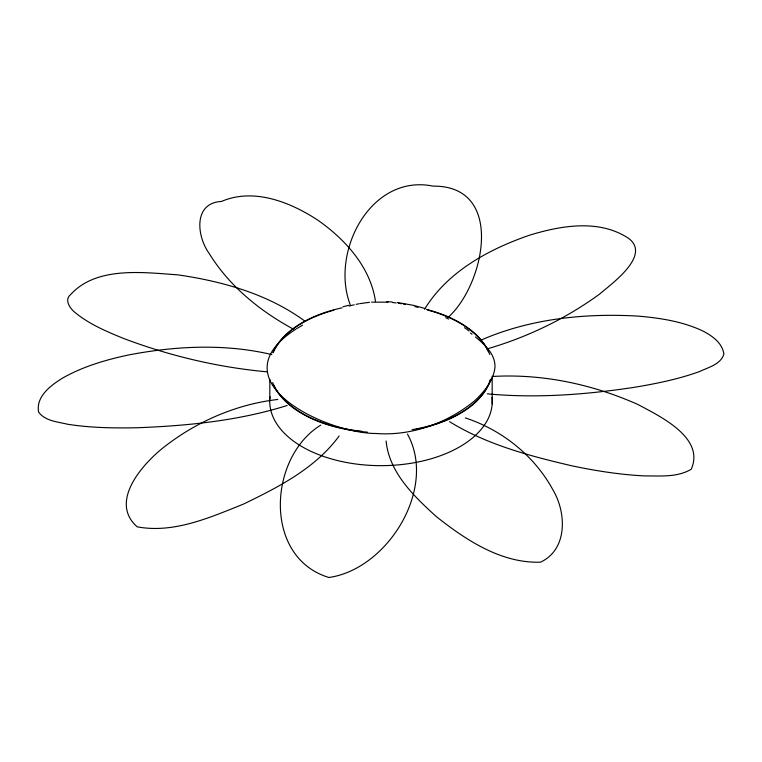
<?xml version="1.0" encoding="UTF-8"?>
<svg xmlns="http://www.w3.org/2000/svg" width="762" height="762" viewBox="0 0 762 762"><rect width="100%" height="100%" fill="white"/><g stroke="black" fill="none" stroke-linecap="round" stroke-linejoin="round"><path stroke-width="1.14" d="M424.529 309.305C447.532 271.558 488.928 249.184 529.619 235.172C561.365 225.495 599.351 218.894 628.707 238.439C651.358 255.594 611.41 283.845 599.494 294.17C565.594 318.811 527.209 337.309 486.966 348.948M339.128 435.969C315.563 468.211 278.454 487.166 243.288 504.177C210.036 517.474 173.698 533.724 137.17 526.818C109.128 502.12 141.77 465.049 162.506 448.275C195.51 422.005 235.81 404.298 277.816 399.459M448.132 317.325C484.241 285.302 505.911 185.471 433.102 186.128C370.38 173.336 329.975 252.527 350.31 304.971M320.688 425.148C268.186 457.505 262.909 557.498 328.898 577.491C387.601 569.176 437.607 488.385 407.441 434.035M295.723 329.279C214.627 381.305 326.812 433.568 376.142 433.502C411.461 436.169 447.313 423.129 474.536 400.898C484.08 391.906 493.538 380.829 494.976 367.294C495.5 354.206 484.718 344.615 475.498 336.985M296.532 328.746L302.571 325.164M481.079 340.09C530.152 318.649 585.026 313.039 638.099 316.116C660.111 318.021 682.476 321.402 702.631 330.889C712.022 335.69 722.3 342.814 723.9 354.063C720.862 364.407 708.241 367.37 699.592 371.523C678.313 379.238 656.025 383.705 633.755 387.41C585.407 394.697 536.143 398.421 487.347 393.849M287.169 405.489C238.706 420.738 187.614 425.844 137.046 427.749C113.833 428.206 90.478 427.863 67.504 424.224C57.607 421.786 44.958 421.043 38.567 412.004C35.843 396.44 50.787 385.382 62.408 378.209C82.734 366.56 105.47 359.931 128.245 355.035C175.412 345.938 224.828 343.462 271.853 354.587M349.129 306.048L354.159 304.79M343.005 306.734L348.701 305.333M356.178 304.371L359.216 303.743M360.236 303.581L369.503 302.314M493.014 376.438C542.639 373.647 592.741 384.353 638.013 404.536C659.673 416.214 705.298 437.636 691.229 469.221C677.399 477.593 660.121 475.812 644.614 475.907C619.982 474.697 595.56 470.811 571.462 465.715C529.428 455.914 486.613 444.551 449.57 421.681M371.618 302.162L388.01 302.143M386.553 301.628L392.201 302.028M266.786 371.808C217.98 367.332 169.821 355.902 123.987 338.604C107.08 331.737 89.887 324.536 75.6 312.963C70.294 308.943 63.684 299.914 70.771 294.408C96.679 266.062 143.38 272.482 177.832 274.844C222.675 281.359 268.281 294.103 305.162 321.354M392.62 302.533L396.154 302.943M397.373 302.504L413.461 305.343L424.844 308.458M398.355 303.247L401.403 303.743M403.441 304.067L405.555 304.495M414.909 306.562L417.871 307.343M465.287 417.909C501.939 429.892 534.457 455.8 552.907 489.833C566.433 512.455 567.976 549.326 540.534 562.175C501.282 563.48 466.02 540.087 436.426 516.674C414.147 496.519 389.068 472.535 386.115 440.969M445.76 317.64L448.618 319.097M293.313 329.098C259.918 310.991 229.086 286.007 209.093 253.308C196.834 236.477 192.976 202.94 221.466 201.444C253.632 187.585 290.103 202.016 317.573 219.999C345.205 239.278 370.58 267.138 375.523 301.619M464.544 327.689L469.068 331.003M470.421 332.975L472.04 334.232M492.176 376.238L492.176 403.908M269.824 379.352L269.824 398.945M490.585 379.466A111.252 64.237 0 0 1 416.576 429.235M367.398 432.13A111.252 64.237 0 0 1 273.339 384.572M273.072 352.796A111.252 64.237 0 0 1 333.775 310.22M427.453 310.01A111.252 64.237 0 0 1 488.471 351.758M492.033 397.364A111.252 64.237 0 0 1 380.457 465.658A111.252 64.237 0 0 1 270.043 396.745M490.538 379.238A111.252 64.237 0 0 1 412.061 429.673M361.902 431.273A111.252 64.237 0 0 1 272.653 382.572M273.072 352.415A111.252 64.237 0 0 1 342.071 307.819M426.415 309.362A111.252 64.237 0 0 1 489.747 354.444"/></g></svg>
